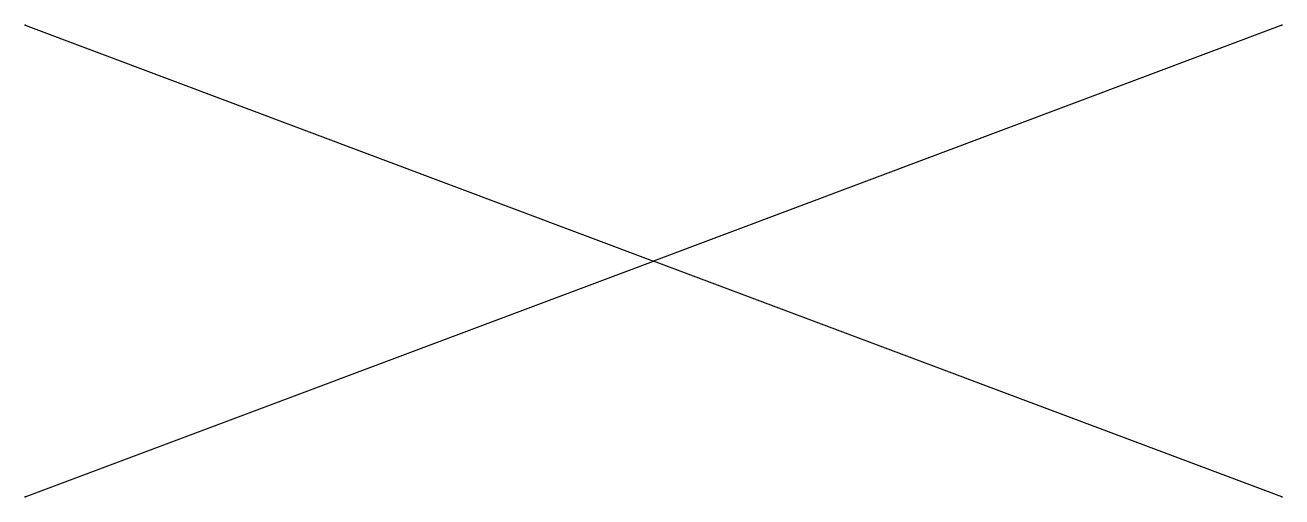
# Model space of a CAD drawing. Extents: x -900 to 700, y -1200 to -600.
import ezdxf

# ---------------------------------------------------------------- set-up
doc = ezdxf.new("R2010")
doc.units = 0
doc.header["$MEASUREMENT"] = 0
doc.layers.add('FRAMES', color=2, linetype='CONTINUOUS')
doc.layers.add('JOINTS', color=2, linetype='CONTINUOUS')

msp = doc.modelspace()

# ---------------------------------------------------------------- linework, layer by layer
at = {"layer": 'FRAMES'}
for p in [(-900, -600), (700, -600), (-900, -1200), (700, -1200)]:
    msp.add_line(p, (-100, -900, 900), dxfattribs=at)
at = {"layer": 'JOINTS'}
for p in [(-900, -600), (700, -600), (-100, -900, 900), (-900, -1200), (700, -1200)]:
    msp.add_point(p, dxfattribs=at)

doc.saveas('drawing.dxf')
